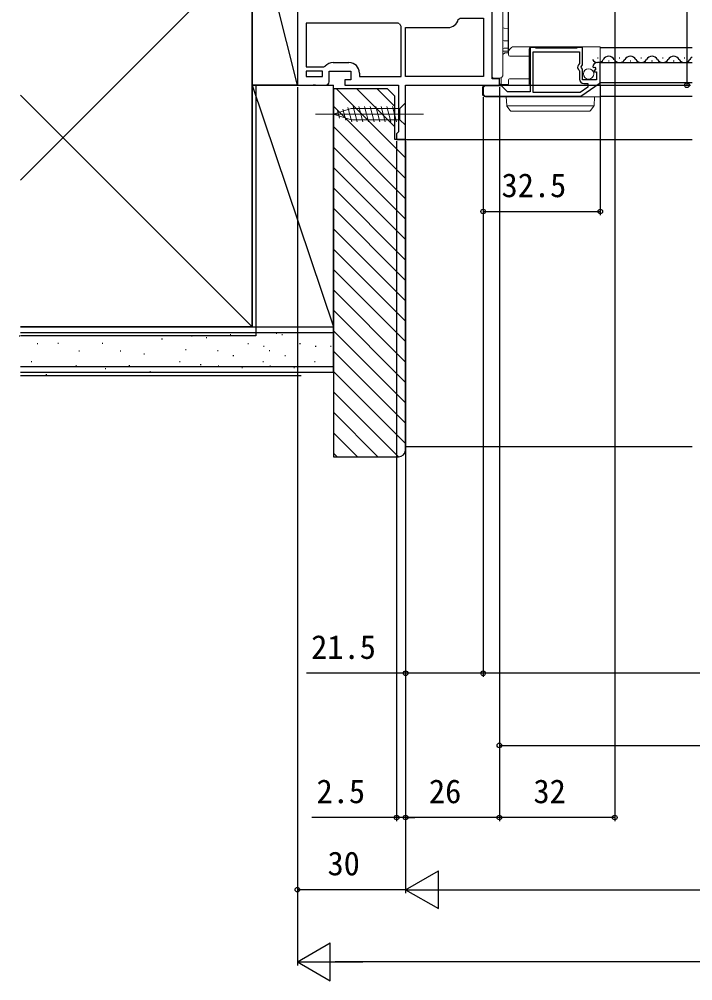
# Model space of a CAD drawing. Units: millimetres, scale not verified. Extents: x -525 to 525, y -783 to 779.
# Drawn here: x -16.9 to 169.9, y 13 to 279.6 of the extents above; entities that cross this region are included whole.
import ezdxf
from ezdxf.enums import TextEntityAlignment as Align

# ---------------------------------------------------------------- set-up
doc = ezdxf.new("R2010")
doc.units = ezdxf.units.MM
doc.header["$LTSCALE"] = 4
for name, color, linetype in [('0-3_YKK_11', 7, 'Continuous'), ('0-4_YKK_12', 2, 'Continuous'), ('0-7_YKK_D', 6, 'Continuous'), ('0-9_YSS_K', 3, 'Continuous'), ('0-A_YSS_KE', 3, 'Continuous')]:
    doc.layers.add(name, color=color, linetype=linetype)
doc.layers.add('0-5_YKK_13', color=4, linetype='Continuous', lineweight=18)
doc.styles.add('ＭＳ ゴシック', font='')
doc.styles.get('ＭＳ ゴシック').set_extended_font_data('MS Gothic')

msp = doc.modelspace()

# ---------------------------------------------------------------- linework, layer by layer
at = {"layer": '0-3_YKK_11'}
for p, q in [((88.53, 278.324), (88.148, 278.501)), ((70.141, 267.601), (74.54, 267.601)), ((139.121, 258.427), (143.941, 261.792)), ((111.741, 260.401), (111.741, 259.001)), ((116.651, 261.101), (112.441, 261.101)), ((112.441, 258.301), (138.721, 258.301))]:
    msp.add_line(p, q, dxfattribs=at)
for points in [[(60.241, 375.301), (60.241, 314.701), (32.241, 314.701), (32.241, 311.301), (34.141, 311.301), (34.641, 311.801), (35.141, 312.301), (60.241, 312.301), (60.241, 261.301), (64.483, 261.301), (64.666, 261.421), (65.216, 261.421), (65.399, 261.301), (68.041, 261.301)], [(69.041, 262.301), (69.041, 265.201), (75.041, 265.201), (75.041, 262.801), (73.441, 262.801), (73.441, 261.301), (88.241, 261.301), (88.241, 248.393), (87.991, 248.097), (87.741, 247.801), (87.741, 246.301), (90.241, 246.301), (90.241, 261.301), (116.241, 261.301), (116.241, 263.101), (114.241, 263.101), (114.241, 287.801), (110.941, 287.801)], [(104.859, 279.519), (105.345, 279.901), (111.841, 279.901), (111.841, 263.701)], [(88.148, 278.501), (62.641, 278.501), (62.641, 266.401), (67.548, 266.401), (67.931, 266.579)], [(77.44, 264.701), (77.44, 263.701), (89.041, 263.701), (89.041, 277.609), (88.864, 277.99)], [(111.841, 263.701), (90.241, 263.701), (90.241, 277.301), (102.041, 277.301)], [(142.142, 266.419), (142.393, 266.208), (142.711, 266.293), (142.982, 265.825), (142.405, 265.248), (142.507, 265.001), (143.141, 265.001), (143.141, 262.801), (139.341, 262.801), (139.341, 265.801), (139.041, 266.101), (138.888, 266.43), (139.341, 266.97), (139.341, 271.801), (138.014, 271.801), (137.841, 271.701), (137.668, 271.601), (126.414, 271.601), (126.241, 271.701), (126.068, 271.801), (124.741, 271.801), (124.741, 259.501), (118.541, 259.501), (117.146, 260.896)], [(138.626, 259.301), (125.641, 259.301), (125.641, 270.601), (138.441, 270.601), (138.441, 267.297), (138.198, 267.008)], [(144.241, 262.366), (144.241, 267.601), (143.436, 267.601)], [(138.334, 265.458), (138.441, 265.229), (138.441, 263.001)], [(139.641, 261.801), (140.741, 261.801), (140.741, 260.777), (138.626, 259.301)]]:
    msp.add_lwpolyline(points, dxfattribs=at)
msp.add_lwpolyline([(62.641, 263.701), (67.241, 263.701), (67.241, 265.201), (62.641, 265.201)], close=True, dxfattribs=at)
for centre, radius, start, end in [((90.741, 280.201), 2.9, 220.32022, 229.67978), ((102.041, 280.201), 2.9, 270.00001, 346.39104), ((70.141, 264.701), 2.9, 90.00001, 139.63901), ((74.54, 264.701), 2.9, 0.00001, 89.99999), ((139.041, 266.301), 1.1, 139.99999, 229.99481), ((143.436, 266.301), 1.3, 89.99998, 174.7841), ((68.041, 262.301), 1, 270.00001, 359.99999), ((139.641, 263.001), 1.2, 180.00001, 269.99999), ((143.541, 262.366), 0.7, 304.91937, 359.99998), ((112.441, 260.401), 0.7, 90.00001, 179.99999), ((112.441, 259.001), 0.7, 180.00001, 269.99999), ((116.651, 260.401), 0.7, 45.00004, 90.00003), ((138.721, 259.001), 0.7, 269.99992, 304.91935)]:
    msp.add_arc(centre, radius, start, end, dxfattribs=at)
at = {"layer": '0-4_YKK_12'}
for p, q in [((144.241, 271.801), (169.741, 271.801)), ((143.472, 268.869), (143.672, 268.869)), ((144.241, 267.601), (169.741, 267.601)), ((146.472, 268.109), (146.672, 268.109)), ((149.472, 268.869), (149.672, 268.869)), ((152.472, 268.109), (152.672, 268.109)), ((155.472, 268.869), (155.672, 268.869)), ((158.472, 268.109), (158.672, 268.109)), ((161.472, 268.869), (161.672, 268.869)), ((164.472, 268.109), (164.672, 268.109)), ((167.472, 268.869), (167.672, 268.869)), ((169.741, 262.001), (144.241, 262.001)), ((144.241, 258.301), (169.741, 258.301)), ((89.246, 246.301), (169.741, 246.301))]:
    msp.add_line(p, q, dxfattribs=at)
msp.add_lwpolyline([(118.741, 270.301), (118.741, 285.801), (169.741, 285.801)], dxfattribs=at)
for centre, start, end in [((146.572, 267.65), 29.20254, 150.79746), ((152.572, 267.65), 29.20254, 150.79746), ((158.572, 267.65), 29.20254, 150.79746), ((164.572, 267.65), 29.20254, 150.79746), ((143.572, 269.327), 209.20254, 330.79746), ((149.572, 269.327), 209.20254, 330.79746), ((155.572, 269.327), 209.20254, 330.79746), ((161.572, 269.327), 209.20254, 330.79746), ((167.572, 269.327), 209.20254, 330.79746), ((170.572, 267.65), 118.91819, 150.79746)]:
    msp.add_arc(centre, 1.718, start, end, dxfattribs=at)
at = {"layer": '0-5_YKK_13'}
for p, q in [((114.241, 264.301), (114.241, 284.801)), ((117.241, 284.801), (117.241, 264.301)), ((117.536, 277.096), (118.741, 277.075)), ((117.536, 273.596), (118.741, 273.575)), ((120.124, 272.001), (125.241, 272.001)), ((140.145, 272.001), (125.241, 272.001)), ((141.135, 272.001), (140.145, 272.001)), ((141.135, 272.001), (144.241, 272.001)), ((144.241, 272.001), (144.241, 271.301)), ((117.541, 270.801), (117.241, 270.801)), ((117.241, 269.872), (117.657, 270.229)), ((118.741, 271.627), (117.536, 271.606)), ((118.741, 270.801), (117.541, 270.801)), ((117.852, 270.301), (118.819, 270.301)), ((118.814, 269.704), (118.823, 270.706)), ((119.028, 271.195), (119.346, 271.513)), ((124.541, 269.401), (119.114, 269.401)), ((119.346, 271.513), (119.629, 271.796)), ((124.541, 271.301), (124.541, 262.801)), ((144.241, 267.601), (144.241, 271.301)), ((144.241, 262.801), (144.241, 267.601)), ((114.241, 263.801), (114.241, 264.301)), ((124.241, 261.301), (112.441, 261.301)), ((116.241, 263.301), (114.741, 263.301)), ((116.241, 261.302), (116.241, 261.601)), ((116.758, 261.798), (116.744, 263.437)), ((118.726, 261.501), (117.058, 261.501)), ((118.743, 261.598), (118.754, 262.804)), ((119.054, 263.101), (124.541, 263.101)), ((124.541, 262.801), (124.541, 261.601)), ((144.241, 261.701), (144.241, 262.801)), ((144.241, 258.261), (144.241, 261.701)), ((111.541, 260.401), (111.541, 259.001)), ((90.241, 256.401), (88.691, 254.851)), ((90.241, 250.201), (90.241, 256.401)), ((112.441, 258.101), (138.76, 258.101)), ((138.76, 258.101), (144.241, 258.101)), ((144.241, 258.101), (144.241, 258.261)), ((95.241, 253.301), (65.241, 253.301)), ((70.241, 253.301), (75.157, 254.851)), ((70.241, 253.301), (75.157, 251.751)), ((71.388, 254.239), (71.937, 252.189)), ((72.82, 254.691), (73.633, 251.655)), ((74.252, 255.142), (75.308, 251.201)), ((88.691, 254.851), (75.157, 254.851)), ((75.735, 255.401), (76.861, 251.201)), ((77.288, 255.401), (78.414, 251.201)), ((78.841, 255.401), (79.966, 251.201)), ((80.394, 255.401), (81.519, 251.201)), ((81.947, 255.401), (83.072, 251.201)), ((83.5, 255.401), (84.625, 251.201)), ((85.053, 255.401), (86.178, 251.201)), ((86.606, 255.401), (87.731, 251.201)), ((88.691, 251.751), (88.691, 254.851)), ((118.307, 255.598), (142.474, 255.598)), ((118.357, 255.511), (118.346, 255.527)), ((119.236, 254.306), (118.357, 255.511)), ((141.142, 254.101), (140.738, 254.101)), ((142.424, 255.511), (141.546, 254.306)), ((142.436, 255.527), (142.424, 255.511)), ((75.157, 251.751), (88.691, 251.751)), ((90.241, 250.201), (88.691, 251.751))]:
    msp.add_line(p, q, dxfattribs=at)
for points in [[(116.808, 261.636), (116.241, 261.601), (116.241, 261.9), (116.241, 263.301)], [(118.288, 255.686), (118.141, 258.101), (119.139, 258.101), (141.643, 258.101), (142.641, 258.101), (142.493, 255.686)], [(140.738, 254.101), (120.044, 254.101), (119.64, 254.101)]]:
    msp.add_lwpolyline(points, dxfattribs=at)
msp.add_circle((140.991, 264.449), 1.45, dxfattribs=at)
for centre, radius, start, end in [((117.541, 277.396), 0.3, 180, 269), ((117.541, 273.896), 0.3, 180, 269), ((120.124, 271.301), 0.7, 90, 135), ((125.241, 271.301), 0.7, 90, 180), ((117.541, 271.306), 0.3, 91, 180), ((117.852, 270.001), 0.3, 90, 130.60129), ((119.114, 269.701), 0.3, 179.5, 270), ((119.523, 270.7), 0.7, 135, 179.5), ((116.241, 264.301), 1, 270, 0), ((112.441, 260.401), 0.9, 90, 180), ((114.741, 263.801), 0.5, 180, 270), ((117.058, 261.801), 0.3, 180.5, 270), ((118.443, 261.601), 0.3, 270, 359.5), ((119.054, 262.801), 0.3, 90, 179.5), ((119.054, 262.801), 0.3, 90, 179.5), ((124.241, 261.601), 0.3, 270, 0), ((112.441, 259.001), 0.9, 180, 270), ((118.588, 255.704), 0.3, 183.5, 216.09486), ((119.64, 254.601), 0.5, 216.09486, 270), ((141.142, 254.601), 0.5, 270, 323.90514), ((142.194, 255.704), 0.3, 323.90514, 356.5)]:
    msp.add_arc(centre, radius, start, end, dxfattribs=at)
at = {"layer": '0-7_YKK_D'}
for p, q in [((168.241, 376.301), (168.241, 261.301)), ((148.241, 291.801), (148.241, 57.297)), ((116.741, 261.301), (169.241, 261.301)), ((144.241, 261.251), (144.241, 225.301)), ((60.241, 260.801), (60.241, 17.297)), ((116.241, 260.751), (116.241, 57.297)), ((116.241, 260.751), (116.241, 57.297)), ((111.741, 258.001), (111.741, 97.297)), ((111.741, 258.001), (111.741, 97.297)), ((111.741, 258.001), (111.741, 225.301)), ((87.741, 245.801), (87.741, 57.297)), ((90.241, 245.801), (90.241, 57.297)), ((90.241, 245.801), (90.241, 97.297)), ((60.241, 242.301), (60.241, 37.297)), ((90.241, 242.301), (90.241, 37.297)), ((90.241, 242.301), (90.241, 37.297)), ((111.741, 226.301), (144.241, 226.301)), ((90.244, 159.297), (90.244, 57.297)), ((116.241, 105.389), (116.241, 77.297)), ((348.741, 98.297), (111.741, 98.297)), ((116.241, 78.297), (344.241, 78.297)), ((87.741, 58.297), (64.22, 58.297)), ((90.241, 58.297), (87.741, 58.297)), ((90.241, 58.297), (92.791, 58.297)), ((116.241, 58.297), (90.244, 58.297)), ((148.241, 58.297), (116.241, 58.297)), ((90.241, 38.297), (99.334, 43.547)), ((99.334, 33.047), (99.334, 43.547)), ((90.241, 38.297), (60.241, 38.297)), ((90.241, 38.297), (99.334, 33.047)), ((90.241, 38.297), (108.427, 38.297)), ((100.741, 38.297), (359.741, 38.297)), ((60.241, 18.297), (69.334, 23.547)), ((69.334, 13.047), (69.334, 23.547)), ((60.241, 18.297), (69.334, 13.047)), ((60.241, 18.297), (78.427, 18.297)), ((389.741, 18.297), (70.741, 18.297))]:
    msp.add_line(p, q, dxfattribs=at)
msp.add_lwpolyline([(111.741, 98.297), (90.241, 98.297), (62.725, 98.297)], dxfattribs=at)
for centre in [(168.241, 261.301), (111.741, 226.301), (144.241, 226.301), (90.241, 98.297), (111.741, 98.297), (111.741, 98.297), (116.241, 78.297), (87.741, 58.297), (90.241, 58.297), (90.244, 58.297), (116.241, 58.297), (116.241, 58.297), (148.241, 58.297), (60.241, 38.297)]:
    msp.add_circle(centre, 0.637, dxfattribs=at)
at = {"layer": '0-9_YSS_K'}
for p, q in [((60.244, 261.298), (47.744, 311.298)), ((47.744, 299.298), (-16.515, 235.039)), ((47.744, 261.298), (70.244, 261.298)), ((47.744, 194.298), (47.744, 261.298)), ((47.744, 261.298), (70.244, 194.298)), ((70.244, 194.298), (70.244, 261.298)), ((71.091, 260.297), (90.244, 241.144)), ((76.747, 260.297), (87.244, 249.801)), ((82.404, 260.297), (87.244, 255.458)), ((47.744, 194.298), (-16.515, 258.557)), ((70.244, 255.488), (90.244, 235.488)), ((70.244, 249.831), (90.244, 229.831)), ((70.244, 244.174), (90.244, 224.174)), ((70.244, 238.517), (90.244, 218.517)), ((70.244, 232.86), (90.244, 212.86)), ((70.244, 227.203), (90.244, 207.203)), ((70.244, 221.546), (90.244, 201.546)), ((70.244, 215.89), (90.244, 195.89)), ((70.244, 210.233), (90.244, 190.233)), ((70.244, 204.576), (90.244, 184.576)), ((70.244, 198.919), (90.244, 178.919)), ((-16.515, 192.798), (70.244, 192.798)), ((41.762, 192.079), (41.562, 192.079)), ((47.744, 194.298), (70.244, 194.298)), ((54.56, 192.469), (54.36, 192.469)), ((56.123, 192.079), (55.923, 192.079)), ((70.244, 193.262), (90.244, 173.262)), ((-16.688, 191.733), (-16.888, 191.733)), ((-11.743, 189.584), (-11.943, 189.584)), ((-5.974, 189.75), (-6.174, 189.75)), ((6.32, 189.75), (6.12, 189.75)), ((22.803, 190.908), (22.603, 190.908)), ((31.045, 191.733), (30.845, 191.733)), ((35.136, 191.299), (34.936, 191.299)), ((46.704, 189.584), (46.504, 189.584)), ((61.065, 189.584), (60.865, 189.584)), ((-0.205, 187.601), (-0.405, 187.601)), ((11.265, 187.601), (11.065, 187.601)), ((17.858, 186.777), (17.658, 186.777)), ((29.396, 187.936), (29.196, 187.936)), ((38.254, 187.681), (38.054, 187.681)), ((51.052, 188.85), (50.852, 188.85)), ((52.615, 187.681), (52.415, 187.681)), ((65.413, 188.85), (65.213, 188.85)), ((69.627, 188.85), (69.427, 188.85)), ((70.244, 187.605), (90.244, 167.605)), ((-13.391, 184.639), (-13.591, 184.639)), ((27.748, 184.639), (27.548, 184.639)), ((42.583, 186.288), (42.383, 186.288)), ((50.825, 184.639), (50.625, 184.639)), ((56.944, 186.288), (56.744, 186.288)), ((65.186, 184.639), (64.986, 184.639)), ((-16.515, 183.298), (70.244, 183.298)), ((-1.029, 183.48), (-1.229, 183.48)), ((7.144, 182.656), (6.944, 182.656)), ((13.737, 183.48), (13.537, 183.48)), ((19.507, 181.832), (19.306, 181.832)), ((33.517, 183.815), (33.317, 183.815)), ((38.444, 183.393), (38.244, 183.393)), ((45.055, 182.991), (44.855, 182.991)), ((52.805, 183.393), (52.605, 183.393)), ((59.417, 182.991), (59.217, 182.991)), ((70.244, 181.948), (90.244, 161.948)), ((-16.515, 180.798), (61.243, 180.798)), ((-9.27, 181.008), (-9.47, 181.008)), ((70.244, 176.292), (88.238, 158.297)), ((70.244, 170.635), (82.581, 158.297)), ((70.244, 164.978), (76.924, 158.297)), ((90.244, 161.197), (169.741, 161.197)), ((70.244, 159.321), (71.267, 158.297))]:
    msp.add_line(p, q, dxfattribs=at)
msp.add_lwpolyline([(47.744, 261.298), (47.744, 311.298), (60.244, 311.298), (60.244, 261.298)], close=True, dxfattribs=at)
at = {"layer": '0-A_YSS_KE'}
for p, q in [((48.744, 261.298), (48.744, 191.798)), ((-16.515, 194.298), (70.244, 194.298)), ((70.244, 181.798), (70.244, 194.298)), ((48.744, 191.798), (-16.515, 191.798)), ((-16.515, 181.798), (70.244, 181.798))]:
    msp.add_line(p, q, dxfattribs=at)
for points in [[(-16.515, 299.298), (47.744, 299.298), (47.744, 194.298), (-16.515, 194.298)], [(70.244, 260.297), (70.244, 158.297), (88.244, 158.297)], [(90.244, 160.297), (90.244, 246.297), (87.244, 246.297), (87.244, 258.297), (85.244, 260.297), (70.244, 260.297)]]:
    msp.add_lwpolyline(points, dxfattribs=at)
msp.add_arc((88.244, 160.297), 2, 270.00001, 359.99999, dxfattribs=at)

# ---------------------------------------------------------------- texts
at = {"layer": '0-7_YKK_D', "style": 'ＭＳ ゴシック'}
for s, p in [('32.5', (116.843, 228.301)), ('21.5', (64.06, 100.297)), ('2.5', (65.556, 60.297)), ('26', (96.722, 60.297)), ('32', (125.695, 60.297)), ('30', (68.593, 40.297))]:
    msp.add_text(s, height=6.598, dxfattribs=at).set_placement(p, align=Align.BOTTOM_LEFT)

doc.saveas('drawing.dxf')
